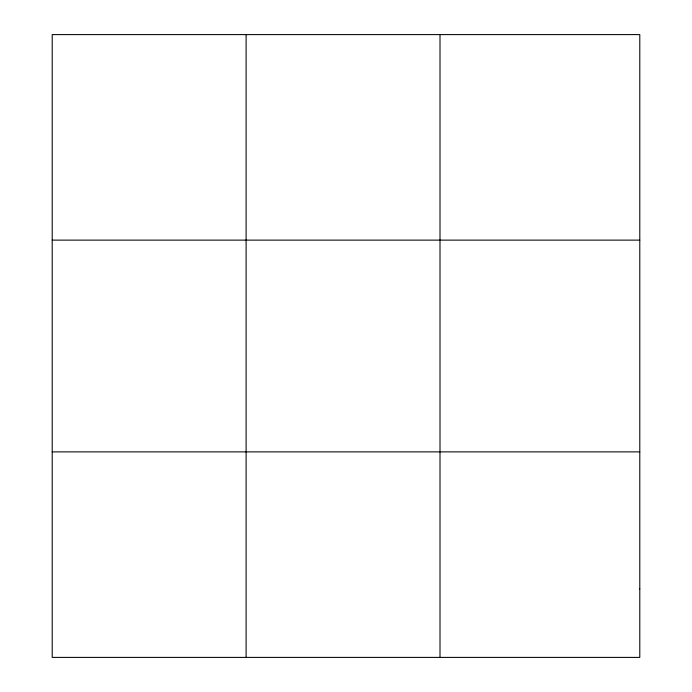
<?xml version="1.0" encoding="UTF-8"?>
<svg xmlns="http://www.w3.org/2000/svg" width="692" height="692" viewBox="0 0 692 692"><rect width="100%" height="100%" fill="white"/><g stroke="black" fill="none" stroke-linecap="round" stroke-linejoin="round"><path stroke-width="1.04" d="M246.11 657.4L246.11 34.6M440.008 657.4L440.008 34.6M52.211 240.124L639.789 240.124M52.211 451.876L639.789 451.876M639.789 588.892L639.789 657.4L52.211 657.4L52.211 34.6L639.789 34.6L639.789 588.892"/></g></svg>
